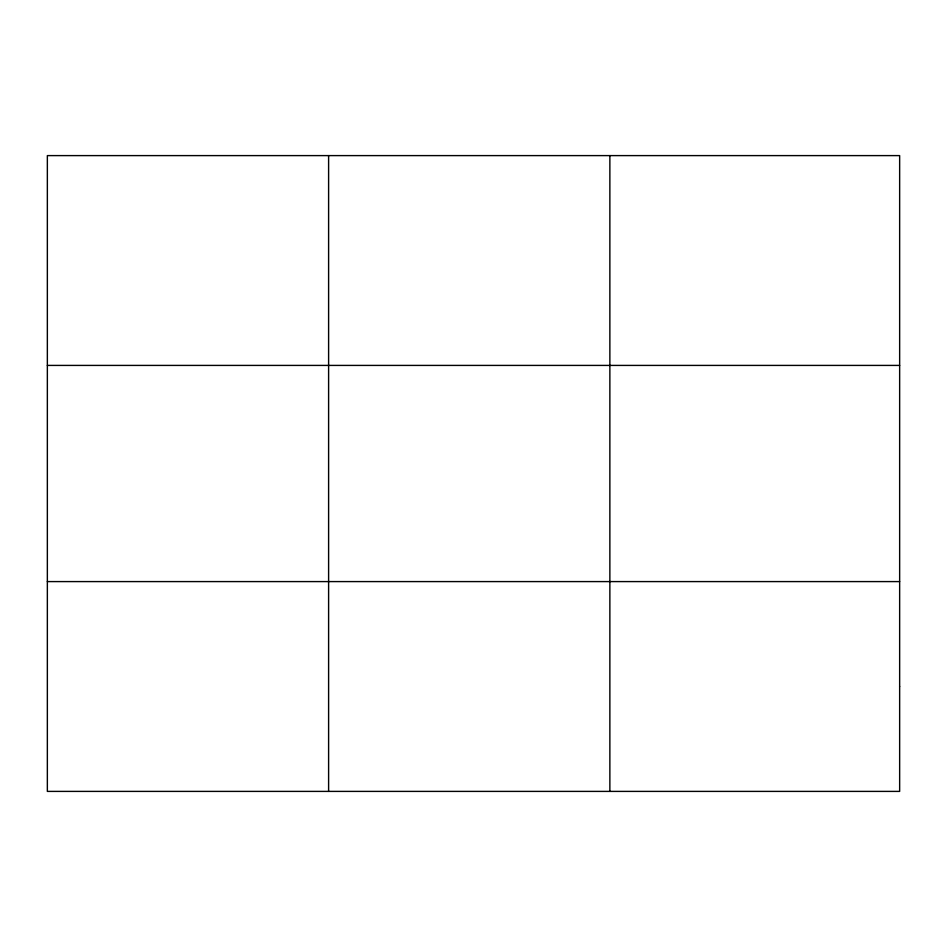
<?xml version="1.0" encoding="UTF-8"?>
<svg xmlns="http://www.w3.org/2000/svg" width="947" height="947" viewBox="0 0 947 947"><rect width="100%" height="100%" fill="white"/><g stroke="black" fill="none" stroke-linecap="round" stroke-linejoin="round"><path stroke-width="1.42" d="M328.609 791.396L328.609 155.604M609.868 791.396L609.868 155.604M47.35 365.412L899.65 365.412M47.35 581.588L899.65 581.588M899.65 686.492L899.65 791.396L47.35 791.396L47.35 155.604L899.65 155.604L899.65 686.492"/></g></svg>
